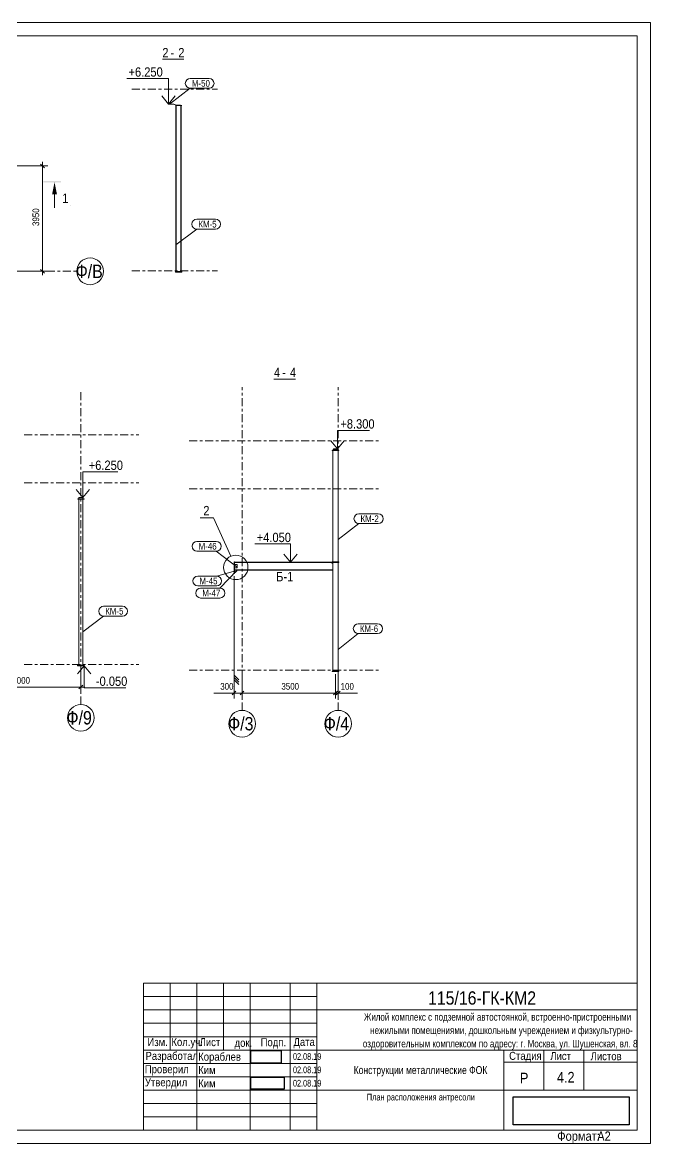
# Model space of a CAD drawing. Header units: millimetres. Extents: x -9 to 585, y -224 to 196.
# Drawn here: x 350 to 585.4, y -223.8 to 196.3 of the extents above; entities that cross this region are included whole.
import ezdxf

# ---------------------------------------------------------------- set-up
doc = ezdxf.new("R2010")
doc.units = ezdxf.units.MM
doc.linetypes.add('XKITLINE00', pattern=[0])
doc.linetypes.add('XKITLINE03', pattern=[6, 3, -1, 1, -1])
for name, color, linetype, lineweight in [('DetailSymbol', 3, 'Continuous', 0), ('DrawingSheet', 5, 'Continuous', 0), ('LevelText', 7, 'Continuous', 0), ('OtherObjectType', 1, 'Continuous', 0), ('Part', 2, 'Continuous', 0), ('PartMark', 3, 'Continuous', 0), ('S-GRID', 1, 'Continuous', 0), ('Section', 6, 'Continuous', 0), ('Z-DIMENSIONS', 1, 'Continuous', 0)]:
    doc.layers.add(name, color=color, linetype=linetype, lineweight=lineweight)
doc.styles.add('GOST type A', font='ARIAL.TTF')
picture_1 = doc.add_image_def('image1.bmp', size_in_pixel=(866, 364))
picture_2 = doc.add_image_def('image2.bmp', size_in_pixel=(613, 222))
picture_3 = doc.add_image_def('image3.jpg', size_in_pixel=(784, 174))

msp = doc.modelspace()

# ---------------------------------------------------------------- hatches: boundary and pattern name
at = {"layer": 'Section'}
for points in [[(357.86, 136.77), (364.46, 136.77), (364.46, 136.35), (357.86, 136.35)], [(362.06, 136.35), (362.96, 131.85), (361.16, 131.85)]]:
    msp.add_hatch(color=256, dxfattribs=at).paths.add_polyline_path(points, flags=17)

# ---------------------------------------------------------------- linework, layer by layer
at = {"layer": 'DetailSymbol', "linetype": 'XKITLINE00', "lineweight": 0}
for p, q in [((421.62, 10.59), (416.57, 10.59)), ((428.1, -3.77), (421.62, 10.59))]:
    msp.add_line(p, q, dxfattribs=at)
msp.add_circle((429.98, -7.94), 4.57, dxfattribs=at)
at = {"layer": 'DrawingSheet', "linetype": 'XKITLINE00', "lineweight": 0}
for p, q in [((585.4, 196.25), (-8.6, 196.25)), ((585.4, -223.75), (585.4, 196.25)), ((580.4, 191.25), (11.4, 191.25)), ((580.4, -218.75), (580.4, 191.25)), ((11.4, -218.75), (580.4, -218.75)), ((-8.6, -223.75), (585.4, -223.75))]:
    msp.add_line(p, q, dxfattribs=at)
at = {"layer": 'LevelText', "linetype": 'XKITLINE00', "lineweight": 0}
for p, q in [((400.75, 175.23), (389.09, 175.23)), ((404.79, 175.23), (400.75, 175.23)), ((404.79, 165.69), (404.79, 175.23)), ((402.29, 168.69), (404.79, 165.69)), ((404.79, 165.69), (407.29, 168.69)), ((468.09, 36.51), (468.09, 43.38)), ((468.09, 43.38), (468.46, 43.38)), ((480.12, 43.38), (468.46, 43.38)), ((465.59, 39.51), (468.09, 36.51)), ((468.09, 36.51), (470.59, 39.51)), ((372.68, 18.23), (372.68, 27.9)), ((372.68, 27.9), (374.17, 27.9)), ((385.83, 27.9), (374.17, 27.9)), ((370.18, 21.23), (372.68, 18.23)), ((372.68, 18.23), (375.18, 21.23)), ((448.78, 0.85), (437.12, 0.85)), ((450.44, 0.85), (448.78, 0.85)), ((450.44, -5.99), (450.44, 0.85)), ((447.94, -2.99), (450.44, -5.99)), ((450.44, -5.99), (452.94, -2.99)), ((373.18, -44.77), (370.68, -47.77)), ((373.18, -44.77), (373.18, -53.02)), ((375.68, -47.77), (373.18, -44.77)), ((373.18, -53.02), (376.85, -53.02)), ((388.74, -53.02), (376.85, -53.02))]:
    msp.add_line(p, q, dxfattribs=at)
at = {"layer": 'OtherObjectType', "linetype": 'XKITLINE00', "lineweight": 0}
for p, q in [((402.46, 182.43), (410.49, 182.43)), ((444.28, 62.62), (452.31, 62.62)), ((580.4, -163.75), (395.4, -163.75)), ((395.4, -218.75), (395.4, -163.75)), ((395.4, -163.75), (580.4, -163.75)), ((405.4, -163.75), (405.4, -188.75)), ((415.4, -163.75), (415.4, -218.75)), ((425.4, -163.75), (425.4, -188.75)), ((435.4, -163.75), (435.4, -218.75)), ((450.4, -163.75), (450.4, -218.75)), ((460.4, -163.75), (460.4, -218.75)), ((580.4, -163.75), (580.4, -218.75)), ((395.4, -168.75), (460.4, -168.75)), ((395.4, -173.75), (460.4, -173.75)), ((460.4, -173.75), (580.4, -173.75)), ((395.4, -178.75), (460.4, -178.75)), ((395.4, -183.75), (460.4, -183.75)), ((395.4, -188.75), (580.4, -188.75)), ((530.4, -188.75), (530.4, -218.75)), ((545.4, -188.75), (545.4, -203.75)), ((560.4, -188.75), (560.4, -203.75)), ((395.4, -193.75), (460.4, -193.75)), ((530.4, -193.25), (580.4, -193.25)), ((395.4, -198.75), (460.4, -198.75)), ((395.4, -203.75), (460.4, -203.75)), ((460.4, -203.75), (580.4, -203.75)), ((395.4, -208.75), (460.4, -208.75)), ((395.4, -213.75), (460.4, -213.75)), ((580.4, -218.75), (395.4, -218.75))]:
    msp.add_line(p, q, dxfattribs=at)
at = {"layer": 'Part', "linetype": 'XKITLINE00', "lineweight": 0}
for p, q in [((404.79, 165.69), (404.79, 165.61)), ((404.79, 165.69), (406.81, 165.69)), ((404.79, 165.61), (406.79, 165.61)), ((406.79, 165.61), (407.79, 165.19)), ((406.81, 165.69), (407.81, 165.27)), ((407.34, 165.11), (407.34, 165.19)), ((407.34, 165.19), (409.74, 165.19)), ((407.34, 165.11), (409.74, 165.11)), ((407.57, 102.89), (407.57, 165.11)), ((407.66, 102.89), (407.66, 165.11)), ((409.29, 165.27), (407.81, 165.27)), ((409.29, 165.19), (409.29, 165.27)), ((409.42, 102.89), (409.42, 165.11)), ((409.51, 102.89), (409.51, 165.11)), ((409.74, 165.11), (409.74, 165.19)), ((407.34, 102.69), (407.34, 102.89)), ((407.34, 102.89), (409.74, 102.89)), ((407.34, 102.69), (409.74, 102.69)), ((409.74, 102.69), (409.74, 102.89)), ((466.14, 35.93), (466.14, 36.01)), ((468.54, 36.01), (466.14, 36.01)), ((468.54, 35.93), (466.14, 35.93)), ((466.34, -5.83), (466.34, 35.93)), ((466.59, 36.51), (466.59, 36.01)), ((468.09, 36.51), (466.59, 36.51)), ((466.59, 36.09), (468.09, 36.09)), ((468.09, 36.01), (468.09, 36.51)), ((468.34, -5.83), (468.34, 35.93)), ((468.54, 35.93), (468.54, 36.01)), ((370.73, 17.65), (370.73, 17.73)), ((373.13, 17.73), (370.73, 17.73)), ((373.13, 17.65), (370.73, 17.65)), ((371.18, 18.23), (371.18, 17.73)), ((372.68, 18.23), (371.18, 18.23)), ((371.18, 17.81), (372.68, 17.81)), ((371.18, -44.57), (371.18, 17.65)), ((372.68, 17.73), (372.68, 18.23)), ((372.68, -44.57), (372.68, 17.65)), ((373.13, 17.65), (373.13, 17.73)), ((429.34, -5.79), (429.34, -10.19)), ((429.34, -5.79), (429.44, -5.79)), ((429.44, -5.79), (429.44, -10.19)), ((430.44, -6.86), (429.44, -6.86)), ((429.44, -8.06), (430.44, -8.06)), ((429.52, -8.06), (429.52, -6.86)), ((465.9, -5.99), (429.54, -5.99)), ((429.54, -5.99), (429.54, -6.86)), ((429.54, -6.11), (465.9, -6.11)), ((429.54, -8.06), (429.54, -8.93)), ((430.44, -8.06), (430.44, -6.86)), ((465.9, -6.11), (465.9, -5.99)), ((465.9, -6.11), (465.9, -6.09)), ((465.9, -6.11), (465.9, -6.11)), ((465.9, -6.11), (465.92, -6.16)), ((466.02, -6.27), (466.1, -6.29)), ((466.09, -5.99), (466.09, -5.83)), ((466.09, -5.83), (468.59, -5.83)), ((468.59, -5.99), (466.09, -5.99)), ((466.09, -5.99), (466.09, -6.15)), ((466.09, -5.99), (468.59, -5.99)), ((468.59, -6.15), (466.09, -6.15)), ((466.1, -6.29), (466.34, -6.29)), ((466.34, -6.86), (466.3, -6.86)), ((466.3, -6.86), (466.3, -8.06)), ((466.3, -8.06), (466.34, -8.06)), ((466.34, -46.79), (466.34, -6.15)), ((468.34, -46.79), (468.34, -6.15)), ((468.59, -5.99), (468.59, -5.83)), ((468.59, -5.99), (468.59, -6.15)), ((429.34, -10.19), (429.44, -10.19)), ((429.44, -8.93), (429.54, -8.93)), ((429.52, -9.93), (429.44, -9.93)), ((430.44, -9.01), (429.52, -9.01)), ((429.52, -9.01), (429.52, -9.93)), ((429.52, -9.16), (429.67, -9.01)), ((429.52, -9.81), (429.72, -9.81)), ((429.54, -8.81), (466.34, -8.81)), ((429.54, -8.93), (451.04, -8.93)), ((429.72, -9.81), (430.32, -9.21)), ((430.32, -9.21), (430.32, -9.01)), ((430.44, -8.93), (430.44, -9.01)), ((451.04, -8.93), (466.34, -8.93)), ((465.9, -8.93), (465.9, -8.81)), ((466.34, -8.93), (466.3, -8.93)), ((466.3, -8.93), (466.3, -9.03)), ((466.3, -9.03), (466.34, -9.03)), ((370.68, -44.77), (370.68, -44.57)), ((370.68, -44.57), (373.18, -44.57)), ((370.68, -44.77), (373.18, -44.77)), ((373.18, -44.77), (373.18, -44.57)), ((466.09, -46.99), (466.09, -46.79)), ((466.09, -46.79), (468.59, -46.79)), ((466.09, -46.99), (468.59, -46.99)), ((468.59, -46.99), (468.59, -46.79))]:
    msp.add_line(p, q, dxfattribs=at)
msp.add_arc((466.1, -6.09), 0.2, 202.5, 247.5, dxfattribs=at)
at = {"layer": 'PartMark', "linetype": 'XKITLINE00', "lineweight": 0}
for p, q in [((412.92, 175.27), (419.98, 175.27)), ((405.14, 165.64), (412.92, 171.57)), ((412.92, 171.57), (419.98, 171.57)), ((415.35, 122.52), (422.42, 122.52)), ((407.57, 112.89), (415.35, 118.82)), ((415.35, 118.82), (422.42, 118.82)), ((468.34, 2.53), (476.11, 8.46)), ((476.11, 12.16), (483.34, 12.16)), ((476.11, 8.46), (483.34, 8.46)), ((415.43, 1.82), (422.66, 1.82)), ((415.43, -1.88), (422.66, -1.88)), ((430.44, -7.81), (422.66, -1.88)), ((415.77, -11.17), (422.83, -11.17)), ((429.36, -9.3), (422.83, -11.17)), ((430.44, -8.97), (424.02, -15.71)), ((415.77, -14.87), (422.83, -14.87)), ((416.8, -15.71), (424.02, -15.71)), ((416.8, -19.41), (424.02, -19.41)), ((380.45, -22.49), (387.52, -22.49)), ((372.68, -32.12), (380.45, -26.19)), ((380.45, -26.19), (387.52, -26.19)), ((475.87, -29.03), (483.1, -29.03)), ((468.34, -38.66), (475.87, -32.73)), ((475.87, -32.73), (483.1, -32.73))]:
    msp.add_line(p, q, dxfattribs=at)
for centre, start, end in [((412.92, 173.42), 90, 270), ((419.98, 173.42), 270, 90), ((415.35, 120.67), 90, 270), ((422.42, 120.67), 270, 90), ((476.11, 10.31), 90, 270), ((483.34, 10.31), 270, 90), ((415.43, -0.03), 90, 270), ((422.66, -0.03), 270, 90), ((415.77, -13.02), 90, 270), ((422.83, -13.02), 270, 90), ((416.8, -17.56), 90, 270), ((424.02, -17.56), 270, 90), ((380.45, -24.34), 90, 270), ((387.52, -24.34), 270, 90), ((475.87, -30.88), 90, 270), ((483.1, -30.88), 270, 90)]:
    msp.add_arc(centre, 1.85, start, end, dxfattribs=at)
at = {"layer": 'S-GRID', "linetype": 'XKITLINE03', "lineweight": 0}
for p, q in [((391.08, 171.19), (423.15, 171.19)), ((323.13, 103), (370.38, 103)), ((391.08, 103.19), (423.15, 103.19)), ((432.34, -61.49), (432.34, 59.62)), ((468.34, -61.49), (468.34, 59.62)), ((371.93, -59.27), (371.93, 58.55)), ((350.68, 41.73), (393.62, 41.73)), ((412.5, 39.51), (484.09, 39.51)), ((350.68, 23.73), (393.62, 23.73)), ((412.5, 21.51), (484.09, 21.51)), ((350.68, -44.27), (393.62, -44.27)), ((412.5, -46.49), (484.09, -46.49))]:
    msp.add_line(p, q, dxfattribs=at)
at = {"layer": 'S-GRID', "linetype": 'XKITLINE00', "lineweight": 0}
for centre in [(375.38, 103), (371.93, -64.27), (432.34, -66.49), (468.34, -66.49)]:
    msp.add_circle(centre, 5, dxfattribs=at)
at = {"layer": 'Section', "linetype": 'XKITLINE00', "lineweight": 0}
for p, q in [((362.06, 126.75), (362.06, 131.85)), ((368.06, 127.65), (368.06, 127.65)), ((368.06, 127.65), (368.06, 127.65))]:
    msp.add_line(p, q, dxfattribs=at)
at = {"layer": 'Z-DIMENSIONS', "linetype": 'XKITLINE00', "lineweight": 0}
for p, q in [((356.84, 143.21), (358.25, 141.79)), ((357.55, 142.5), (357.55, 144)), ((127.2, 142.5), (359.55, 142.5)), ((357.55, 103), (357.55, 142.5)), ((127, 103), (359.55, 103)), ((356.84, 103.71), (358.25, 102.29)), ((357.55, 103), (357.55, 101.5)), ((429.34, -11.19), (429.34, -57)), ((371.93, -45.77), (371.93, -54.76)), ((429.34, -48.25), (431.09, -50)), ((429.34, -48.25), (429.34, -51.75)), ((429.34, -49.13), (431.09, -50.88)), ((429.34, -50), (431.09, -51.75)), ((432.34, -47.49), (432.34, -57)), ((432.34, -47.49), (432.34, -57)), ((467.34, -47.99), (467.34, -57)), ((467.34, -47.99), (467.34, -57)), ((468.34, -47.49), (468.34, -57)), ((326.43, -52.76), (371.93, -52.76)), ((372.64, -52.05), (371.22, -53.47)), ((371.93, -52.76), (373.43, -52.76)), ((430.05, -54.3), (428.63, -55.71)), ((433.05, -54.3), (431.63, -55.71)), ((433.05, -54.3), (431.63, -55.71)), ((468.05, -54.3), (466.63, -55.71)), ((468.05, -54.3), (466.63, -55.71)), ((469.05, -54.3), (467.63, -55.71)), ((429.34, -55), (421.73, -55)), ((429.34, -55), (423.23, -55)), ((429.34, -55), (432.34, -55)), ((432.34, -55), (430.84, -55)), ((432.34, -55), (433.84, -55)), ((432.34, -55), (467.34, -55)), ((467.34, -55), (465.84, -55)), ((467.34, -55), (468.84, -55)), ((467.34, -55), (468.34, -55)), ((468.34, -55), (474.12, -55)), ((468.34, -55), (475.62, -55))]:
    msp.add_line(p, q, dxfattribs=at)
at = {"layer": 'Z-DIMENSIONS'}
for p in [(357.55, 142.5), (357.55, 103), (371.93, -52.76), (429.34, -55), (432.34, -55), (432.34, -55), (467.34, -55), (467.34, -55), (468.34, -55)]:
    msp.add_point(p, dxfattribs=at)

# ---------------------------------------------------------------- texts
at = {"layer": 'DetailSymbol', "style": 'GOST type A', "width": 0.85}
msp.add_text('2', height=3.5, dxfattribs=at).set_placement((417.82, 11.59))
at = {"layer": 'LevelText', "style": 'GOST type A', "width": 0.85}
for s, p in [('+6.250', (389.79, 175.93)), ('+8.300', (469.16, 44.08)), ('+6.250', (374.87, 28.6)), ('+4.050', (437.82, 1.55)), ('-0.050', (377.55, -52.32))]:
    msp.add_text(s, height=3.5, dxfattribs=at).set_placement(p)
at = {"layer": 'OtherObjectType', "style": 'GOST type A'}
for s, height, width, p in [('2', 3.5, 0.85, (402.46, 183.18)), ('2', 3.5, 0.85, (408.43, 183.18)), ('-', 3.5, 0.85, (405.56, 183.18)), ('4', 3.5, 0.85, (444.28, 63.37)), ('-', 3.5, 0.85, (447.38, 63.37)), ('4', 3.5, 0.85, (450.26, 63.37)), ('115/16-ГК-КМ2', 5, 0.85, (502.01, -171.75)), ('Жилой комплекс с подземной автостоянкой, встроенно-пристроенными', 2.8, 0.765, (477.99, -177.75)), ('нежилыми помещениями, дошкольным учреждением и физкультурно-', 2.8, 0.765, (480.34, -182.75)), ('Изм.', 3, 0.85, (396.87, -187.27)), ('Кол.уч.', 3, 0.85, (405.87, -187.24)), ('Лист', 3, 0.85, (416.42, -187.3)), ('Подп.', 3, 0.85, (439.29, -187.32)), ('Дата', 3, 0.85, (451.6, -187.23)), ('док.', 3, 0.85, (429.53, -187.55)), ('оздоровительным комплексом по адресу: г. Москва, ул. Шушенская, вл. 8', 2.8, 0.765, (477.59, -187.75)), ('Разработал', 3, 0.85, (396.15, -192.44)), ('Кораблев', 3, 0.85, (415.9, -192.75)), ('02.08.19', 2.5, 0.782, (451.4, -192.43)), ('Стадия', 3, 0.85, (532.4, -192.43)), ('Лист', 3, 0.85, (547.82, -192.5)), ('Листов', 3, 0.85, (562.94, -192.56)), ('Проверил', 3, 0.85, (395.9, -197.44)), ('Ким', 3, 0.85, (415.9, -197.75)), ('02.08.19', 2.5, 0.782, (451.4, -197.43)), ('Конструкции металлические ФОК', 3, 0.765, (474.15, -197.75)), ('Р', 4, 0.85, (536.45, -201.25)), ('4.2', 4, 0.85, (550.33, -200.95)), ('Утвердил', 3, 0.85, (395.92, -202.36)), ('Ким', 3, 0.85, (415.9, -202.75)), ('02.08.19', 2.5, 0.782, (451.4, -202.43)), ('План расположения антресоли', 2.5, 0.765, (479.06, -207.64)), ('Формат:', 3.5, 0.85, (550.4, -222.75)), ('A2', 3.5, 0.85, (565.4, -222.75))]:
    msp.add_text(s, height=height, dxfattribs=dict(at, width=width)).set_placement(p)
at = {"layer": 'PartMark', "style": 'GOST type A', "width": 0.85}
for s, height, p in [('М-50', 2.5, (413.52, 172.17)), ('КМ-5', 2.5, (415.95, 119.42)), ('КМ-2', 2.5, (476.71, 9.06)), ('М-46', 2.5, (416.03, -1.28)), ('М-45', 2.5, (416.37, -14.27)), ('Б-1', 3.5, (445.1, -13.13)), ('М-47', 2.5, (417.4, -18.81)), ('КМ-5', 2.5, (381.05, -25.59)), ('КМ-6', 2.5, (476.47, -32.13))]:
    msp.add_text(s, height=height, dxfattribs=at).set_placement(p)
at = {"layer": 'S-GRID', "style": 'GOST type A', "width": 0.85}
for s, p in [('Ф/В', (370, 100.5)), ('Ф/9', (366.56, -66.77)), ('Ф/3', (427.13, -68.99)), ('Ф/4', (462.97, -68.99))]:
    msp.add_text(s, height=5, dxfattribs=at).set_placement(p)
at = {"layer": 'Section', "style": 'GOST type A', "width": 0.85}
msp.add_text('1', height=3.5, dxfattribs=at).set_placement((364.95, 128.65))
at = {"layer": 'Z-DIMENSIONS', "style": 'GOST type A', "width": 0.85}
msp.add_text('3950', height=2.5, rotation=90.0002, dxfattribs=at).set_placement((356.3, 119.98))
for s, p in [('6000', (346.25, -51.51)), ('300', (424.17, -53.75)), ('3500', (447.07, -53.75)), ('100', (469.28, -53.75))]:
    msp.add_text(s, height=2.5, dxfattribs=at).set_placement(p)

# ---------------------------------------------------------------- pictures from other files: only their frames are drawn
image = msp.add_image(picture_1, insert=(435.65, -193.68), size_in_units=(11.35, 4.77))
image = msp.add_image(picture_2, insert=(435.66, -203.42), size_in_units=(12.43, 4.5))
image = msp.add_image(picture_3, insert=(533.9, -216.75), size_in_units=(43.5, 10.5))

doc.saveas('drawing.dxf')
